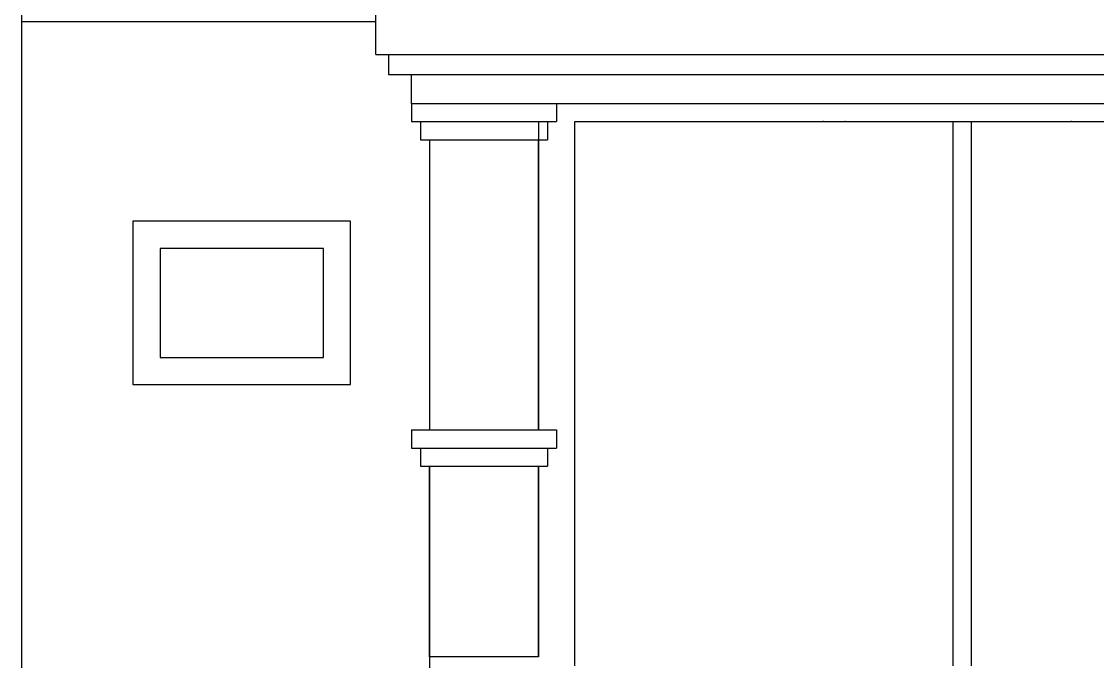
# Model space of a CAD drawing. Header units: inches. Extents: x -343 to 13887, y -13069 to -746.
# Drawn here: x 2945.6 to 3064.2, y -9194.7 to -9124.2 of the extents above; entities that cross this region are included whole.
import ezdxf

# ---------------------------------------------------------------- set-up
doc = ezdxf.new("R2010")
doc.units = ezdxf.units.IN
doc.header["$LTSCALE"] = 17
doc.header["$MEASUREMENT"] = 0
doc.layers.add('OUTLINE', color=1, linetype='Continuous', lineweight=25)

msp = doc.modelspace()

# ---------------------------------------------------------------- linework, layer by layer
for p, q in [((2984.6, -9124.18), (2984.6, -9123.18)), ((2984.6, -9127.81), (2984.6, -9124.18)), ((2984.6, -9127.81), (2986, -9127.81)), ((2986, -9127.81), (2986, -9129.98)), ((2986, -9127.81), (3065.41, -9127.81)), ((2986, -9129.98), (2988.55, -9129.98)), ((2988.55, -9129.98), (3065.41, -9129.98)), ((2988.55, -9133.18), (2988.55, -9129.98))]:
    msp.add_line(p, q)
at = {"layer": 'OUTLINE'}
for p, q in [((2945.55, -8907.16), (2945.55, -9343.16)), ((2984.6, -9124.18), (2945.55, -9124.18)), ((2988.55, -9133.18), (3004.55, -9133.18)), ((2988.55, -9133.18), (2988.55, -9135.18)), ((3004.55, -9133.18), (3089.02, -9133.18)), ((3004.55, -9133.18), (3004.55, -9135.18)), ((2988.55, -9135.18), (2989.55, -9135.18)), ((2989.55, -9135.18), (2989.55, -9137.18)), ((2989.55, -9135.18), (3003.55, -9135.18)), ((3003.55, -9135.18), (3004.55, -9135.18)), ((3003.55, -9135.18), (3003.55, -9137.18)), ((3006.55, -9195.16), (3006.55, -9135.16)), ((3006.55, -9135.18), (3089.02, -9135.18)), ((3048.24, -9135.16), (3048.24, -9195.16)), ((3050.24, -9135.16), (3050.24, -9195.16)), ((2989.55, -9137.18), (3003.55, -9137.18)), ((2990.55, -9137.16), (2990.55, -9169.16)), ((3002.55, -9169.16), (3002.55, -9137.16)), ((3002.55, -9169.16), (3002.55, -9140.16)), ((2988.55, -9169.16), (3004.55, -9169.16)), ((2988.55, -9169.16), (2988.55, -9171.16)), ((3004.55, -9169.16), (3004.55, -9171.16)), ((2988.55, -9171.16), (2989.55, -9171.16)), ((2989.55, -9171.16), (2989.55, -9173.16)), ((2989.55, -9171.16), (3003.55, -9171.16)), ((3003.55, -9171.16), (3004.55, -9171.16)), ((3003.55, -9171.16), (3003.55, -9173.16)), ((2989.55, -9173.16), (3003.55, -9173.16)), ((2990.55, -9173.16), (2990.55, -9230.16)), ((3002.55, -9194.16), (3002.55, -9173.16)), ((3002.55, -9194.16), (3002.55, -9173.16))]:
    msp.add_line(p, q, dxfattribs=at)
at = {"layer": 'OUTLINE', "color": 7}
for p, q in [((2981.83, -9146.16), (2957.83, -9146.16)), ((2957.83, -9146.16), (2957.83, -9164.16)), ((2981.83, -9164.16), (2981.83, -9146.16)), ((2957.83, -9164.16), (2981.83, -9164.16))]:
    msp.add_line(p, q, dxfattribs=at)
at = {"layer": 'OUTLINE', "color": 253, "true_color": 0x9898cc}
for p, q in [((2978.83, -9149.16), (2960.83, -9149.16)), ((2960.83, -9149.16), (2960.83, -9161.16)), ((2978.83, -9161.16), (2978.83, -9149.16)), ((2960.83, -9161.16), (2978.83, -9161.16))]:
    msp.add_line(p, q, dxfattribs=at)
at = {"layer": 'OUTLINE'}
for points in [[(2990.55, -9133.18), (3002.55, -9133.18)], [(3002.55, -9135.16), (3002.55, -9169.16)], [(2990.55, -9169.16), (3002.55, -9169.16)], [(3002.55, -9173.16), (3002.55, -9194.16), (2990.55, -9194.16), (2990.55, -9173.16)]]:
    msp.add_lwpolyline(points, dxfattribs=at)
for p in [(3033.92, -9135.18), (3036.38, -9135.18), (3061.29, -9135.18)]:
    msp.add_point(p, dxfattribs=at)

doc.saveas('drawing.dxf')
